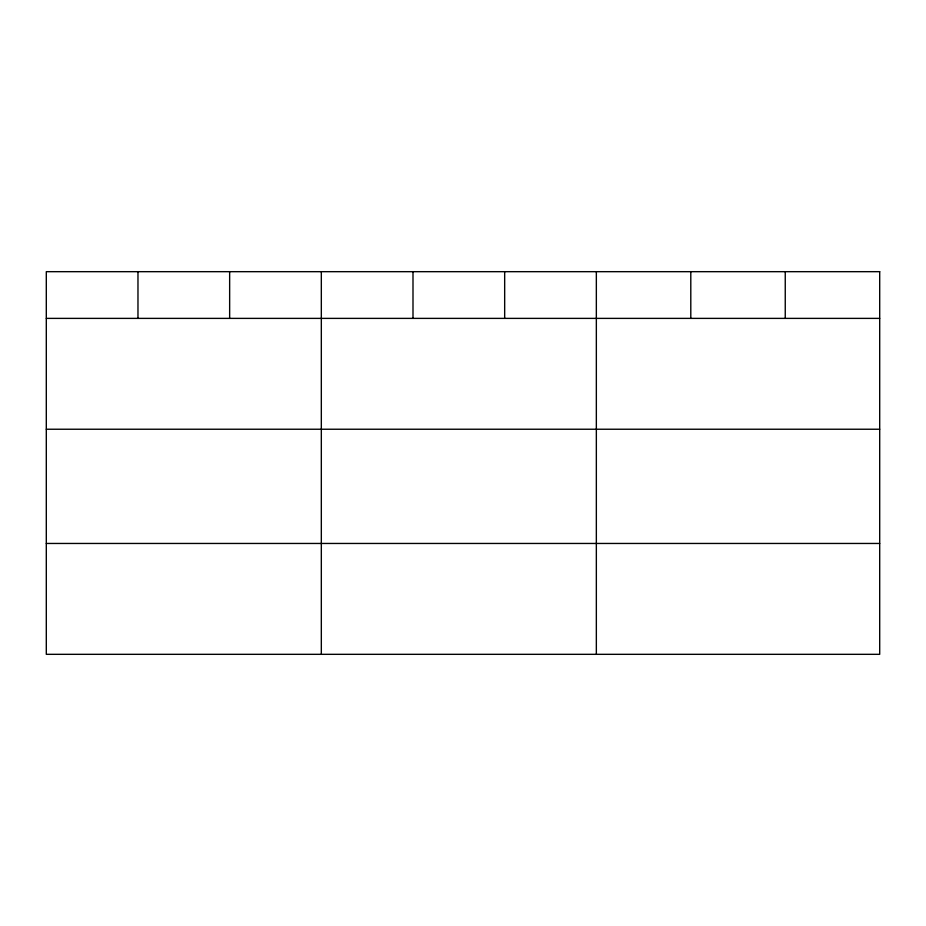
<?xml version="1.0" encoding="UTF-8"?>
<svg xmlns="http://www.w3.org/2000/svg" width="926" height="926" viewBox="0 0 926 926"><rect width="100%" height="100%" fill="white"/><g stroke="black" fill="none" stroke-linecap="round" stroke-linejoin="round"><path stroke-width="1.39" d="M46.3 318.382L879.7 318.382M46.3 429.236L879.7 429.236M46.3 543.458L879.7 543.458M785.248 271.677L785.248 318.382M690.796 271.677L690.796 318.382M596.344 271.677L596.344 654.323M504.67 271.677L504.67 318.382M412.996 271.677L412.996 318.382M321.322 271.677L321.322 654.323M229.648 271.677L229.648 318.382M137.974 271.677L137.974 318.382M879.7 271.677L46.3 271.677L46.3 654.323L879.7 654.323L879.7 271.677"/></g></svg>
